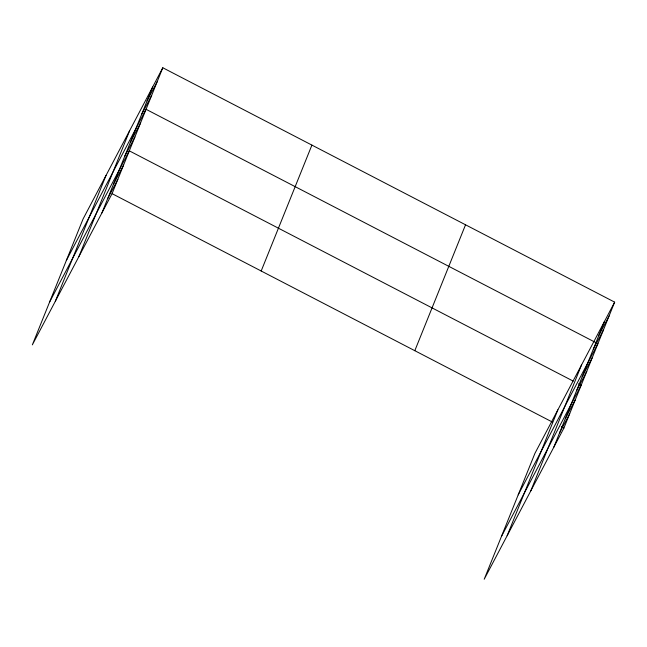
<?xml version="1.0" encoding="UTF-8"?>
<svg xmlns="http://www.w3.org/2000/svg" width="647" height="647" viewBox="0 0 647 647"><rect width="100%" height="100%" fill="white"/><g stroke="black" fill="none" stroke-linecap="round" stroke-linejoin="round"><path stroke-width="0.97" d="M55.31 301.316L106.035 175.418M78.958 256.455L129.691 130.557M101.919 212.912L152.652 87.013M162.801 67.757L83.083 218.961L32.35 344.859L112.068 193.655L162.801 67.757L614.65 302.141L563.917 428.039L484.199 579.243L534.932 453.345L614.65 302.141M261.186 270.996L311.911 145.106M414.808 350.69L465.541 224.792M507.159 535.7L557.884 409.802M530.807 490.838L581.54 364.94M553.767 447.295L604.5 321.397M147.071 100.867L157.221 81.603M141.491 114.713L151.641 95.457M66.342 260.506L146.06 109.303L597.909 343.686L518.19 494.89M130.33 142.413L140.48 123.148M124.75 156.259L134.9 137.002M49.601 302.052L129.319 150.848L573.177 381.091M113.419 184.371L123.569 165.114M107.669 198.645L117.819 179.381M598.92 335.251L609.07 315.987M593.339 349.097L603.489 329.841M582.179 376.797L592.328 357.532M576.598 390.642L586.748 371.386M501.449 536.436L581.168 385.232L578.507 383.849M565.268 418.755L575.418 399.498M559.518 433.029L569.667 413.765M112.068 193.655L552.384 422.054M561.256 426.656L563.917 428.039"/></g></svg>
